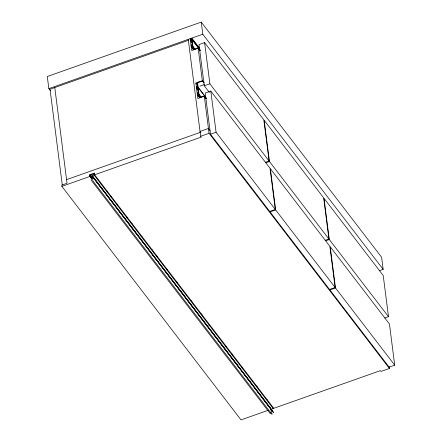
<?xml version="1.0" encoding="UTF-8"?>
<svg xmlns="http://www.w3.org/2000/svg" width="442" height="442" viewBox="0 0 442 442"><rect width="100%" height="100%" fill="white"/><g stroke="black" fill="none" stroke-linecap="round" stroke-linejoin="round"><path stroke-width="0.66" d="M270.576 412.303L270.239 413.613L91.118 180.065L92.118 176.143L271.239 409.69L270.907 410.994M379.269 270.764L383.164 269.382L381.612 257.272L201.248 22.1L47.288 76.516L48.841 88.627L50.521 90.814M48.841 88.627L202.801 34.216L383.164 269.382M199.872 49.559L191.485 38.62L190.253 39.056L191.933 41.244M199.917 49.896L191.53 38.957L190.69 39.255L190.828 40.344L192.088 41.984M188.215 40.399L50.023 89.24L62.283 184.944M190.828 40.344L190.436 40.482L192.535 43.217M192.259 46.04L191.419 44.946L191.027 45.084L191.867 46.178M191.419 44.946L191.557 46.04L192.397 45.741L194.911 49.023M194.955 49.36L192.441 46.079L191.209 46.515L193.723 49.797M265.355 162.325L269.09 161.004L263.813 119.821L204.602 42.62L199.005 44.598L204.281 85.787L209.32 92.356M200.077 50.012L198.397 47.824L194.59 49.172A1.414 1.061 -37.5 0 1 193.16 48.509L191.828 38.095L199.375 47.935M200.115 50.813L198.16 48.261L191.723 50.537L190.204 38.664L192.16 41.216M200.149 50.592L198.193 48.504L199.872 50.692M203.828 82.03L202.292 80.488L203.966 82.676M206.265 98.781L204.309 96.234L197.867 98.511L195.883 83.002L202.32 80.726L204 82.914M205.602 96.98L197.629 86.588L196.397 87.024L198.077 89.212M198.231 89.958L196.972 88.317L196.834 87.229L197.673 86.93L205.221 96.776M199.906 86.118L204.414 84.521M196.972 88.317L196.579 88.455L198.259 90.643M204.281 85.787L209.878 83.803L269.09 161.004M198.403 94.013L197.563 92.919L197.171 93.058L198.01 94.152M197.563 92.919L197.701 94.008L198.541 93.715L201.48 97.544M201.104 97.334L198.585 94.052L197.353 94.489L199.872 97.77M210.806 91.074L205.21 93.052L210.486 134.241L269.697 211.442L275.294 209.464L270.018 168.275L210.806 91.074L216.083 132.263L275.294 209.464M206.221 97.986L204.547 95.798L200.734 97.141A1.414 1.061 -37.5 0 1 199.309 96.483L197.69 83.886A1.414 1.061 -37.5 0 1 198.839 82.311L202.646 80.969L202.569 80.389M206.298 98.566L204.337 96.478L206.016 98.665M200.038 131.423L208.436 128.456L210.116 130.644M66.576 179.629L200.657 132.235M92.218 178.154L90.538 175.966L90.417 174.999L93.776 173.811L93.897 174.783L273.023 408.331L273.581 408.132M188.242 39.36L200.657 136.269L209.055 133.302L389.424 368.473L381.026 371.44L380.402 370.628L273.753 408.325L94.461 174.584L94.273 173.131M91.052 176.352L89.792 174.712L89.98 176.165L90.538 175.966A3.077 2.304 -37.5 0 0 93.897 174.783L94.461 174.584M54.78 87.56L67.04 183.259L61.725 185.143L61.88 186.353L89.87 176.457L91.549 178.645M210.486 134.241L216.083 132.263M265.73 162.811L269.46 161.49L328.92 239.017L325.185 240.338M275.67 209.95L270.068 211.928L329.528 289.455L335.124 287.477L329.848 246.288L270.393 168.761L275.67 209.95L335.124 287.477M325.561 240.824L329.29 239.503L388.501 316.704L384.772 318.025M206.928 325.964L208.232 325.505M335.5 287.963L329.903 289.941L389.109 367.142L394.712 365.164L389.435 323.975L330.224 246.774L335.5 287.963L394.712 365.164M268.344 410.237L241 419.9L61.88 186.353M199.823 49.167L191.436 38.233L191.485 38.62M191.557 46.04L192.817 47.681M195.883 83.002L197.839 85.555M196.834 87.229L198.093 88.864M197.701 94.008L198.961 95.649M200.657 136.269L201.281 137.081L94.632 174.778L94.411 173.082L89.654 174.761L89.87 176.457M106.782 190.767L107.616 191.861M110.975 196.237L111.815 197.331M116.848 203.895L117.688 204.989M126.915 217.022L127.755 218.116M131.528 223.039L132.368 224.133M141.595 236.166L142.435 237.26M151.667 249.294L152.501 250.387M156.28 255.31L157.12 256.404M166.347 268.432L167.187 269.526M176.413 281.56L177.253 282.653M191.099 300.704L191.933 301.798M201.165 313.831L202.005 314.925M225.912 346.103L226.752 347.197M231.785 353.76L232.625 354.854M241.857 366.888L242.691 367.982M256.537 386.032L257.377 387.126M266.603 399.154L267.443 400.248M90.417 174.999L91.256 176.093M89.98 176.165L91.66 178.353M388.501 316.704L383.225 275.515L324.014 198.314L329.29 239.503M389.187 366.656L389.424 368.473M328.92 239.017L323.643 197.828L264.183 120.307L269.46 161.49M204.602 42.62L209.878 83.803M201.248 22.1L202.801 34.216M198.397 47.824L198.475 48.405M204.547 95.798L204.618 96.378M198.16 48.261L202.32 80.726M204.309 96.234L209.055 133.302M191.53 38.957L192.397 45.741M192.441 46.079L192.767 48.648A1.845 1.381 -37.5 0 0 194.635 49.51M197.629 86.588L197.303 84.024A1.845 1.381 -37.5 0 1 198.795 81.974M197.673 86.93L198.541 93.715M198.585 94.052L198.917 96.621A1.845 1.381 -37.5 0 0 200.778 97.483M273.023 408.331A3.077 2.304 -37.5 0 1 270.874 409.552M271.62 409.552L92.5 176.004L94.373 178.911L273.499 412.463L271.62 409.552M271.432 409.651L92.312 176.104L92.936 180.949L272.057 414.497L271.432 409.651"/></g></svg>
